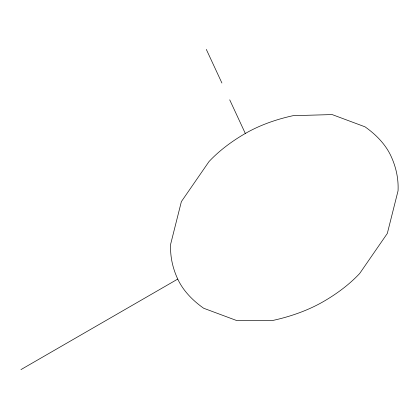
<?xml version="1.0" encoding="UTF-8"?>
<svg xmlns="http://www.w3.org/2000/svg" width="419" height="419" viewBox="0 0 419 419"><rect width="100%" height="100%" fill="white"/><g stroke="black" fill="none" stroke-linecap="round" stroke-linejoin="round"><path stroke-width="0.63" d="M20.95 369.605L177.745 279.08A210.982 121.809 0 0 1 170.633 244.256L181.375 201.607L209.008 161.572A210.982 121.809 0 0 1 245.325 133.467A134.714 77.777 0 0 1 293.059 115.686L332.126 114.57L364.996 126.816A134.714 77.777 0 0 1 390.937 155.994A210.982 121.809 0 0 1 398.05 190.818L387.308 233.467L359.675 273.502A210.982 121.809 0 0 1 323.358 301.607A143.041 82.585 0 0 1 272.675 320.483L236.557 320.498L203.686 308.258A134.714 77.777 0 0 1 177.745 279.08M206.305 49.395L221.913 83.025M229.717 99.837L245.325 133.467"/></g></svg>
